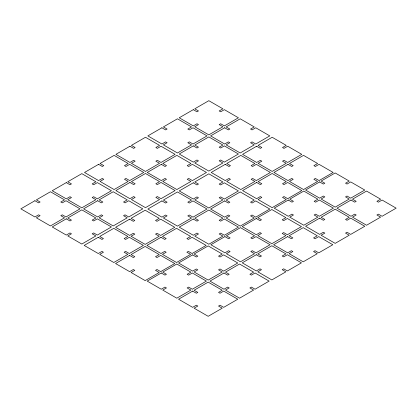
<?xml version="1.0" encoding="UTF-8"?>
<svg xmlns="http://www.w3.org/2000/svg" width="417" height="417" viewBox="0 0 417 417"><rect width="100%" height="100%" fill="white"/><g stroke="black" fill="none" stroke-linecap="round" stroke-linejoin="round"><path stroke-width="0.63" d="M34.908 200.723L20.85 208.844L34.908 216.96L38.609 214.823L40.089 215.678L36.388 217.815L50.447 225.931L64.505 217.815L60.809 215.678L62.289 214.823L65.985 216.96L80.043 208.844L65.985 200.723L62.289 202.86L60.809 202.005L64.505 199.868L50.447 191.752L36.388 199.868L40.089 202.005L38.609 202.86L34.908 200.723M66.282 182.61L52.224 190.731L66.282 198.846L69.983 196.709L71.463 197.564L67.763 199.701L81.821 207.817L95.879 199.701L92.183 197.564L93.658 196.709L97.359 198.846L111.417 190.731L97.359 182.61L93.658 184.747L92.183 183.892L95.879 181.755L81.821 173.639L67.763 181.755L71.463 183.892L69.983 184.747L66.282 182.61M98.574 164.345L84.515 172.461L98.574 180.577L102.274 178.445L103.755 179.3L100.054 181.431L114.112 189.547L128.17 181.431L124.475 179.3L125.955 178.445L129.651 180.577L143.714 172.461L129.651 164.345L125.955 166.482L124.475 165.627L128.17 163.49L114.112 155.374L100.054 163.49L103.755 165.627L102.274 166.482L98.574 164.345M129.948 146.231L115.89 154.347L129.948 162.463L133.648 160.331L135.129 161.186L131.428 163.318L145.486 171.434L159.544 163.318L155.849 161.186L157.329 160.331L161.025 162.463L175.083 154.347L161.025 146.231L157.329 148.369L155.849 147.514L159.544 145.377L145.486 137.261L131.428 145.377L135.129 147.514L133.648 148.369L129.948 146.231M161.916 127.774L147.853 135.895L161.916 144.011L165.612 141.874L167.092 142.729L163.396 144.866L177.454 152.982L191.512 144.866L187.812 142.729L189.292 141.874L192.993 144.011L207.051 135.895L192.993 127.774L189.292 129.911L187.812 129.056L191.512 126.924L177.454 118.803L163.396 126.924L167.092 129.056L165.612 129.911L161.916 127.774M193.29 109.661L179.227 117.782L193.29 125.898L196.986 123.76L198.466 124.615L194.765 126.752L208.828 134.868L222.887 126.752L219.186 124.615L220.666 123.76L224.367 125.898L238.425 117.782L224.367 109.661L220.666 111.798L219.186 110.943L222.887 108.811L208.828 100.69L194.765 108.811L198.466 110.943L196.986 111.798L193.29 109.661M66.282 218.836L52.224 226.957L66.282 235.073L69.983 232.936L71.463 233.791L67.763 235.928L81.821 244.044L95.879 235.928L92.183 233.791L93.658 232.936L97.359 235.073L111.417 226.957L97.359 218.836L93.658 220.974L92.183 220.119L95.879 217.982L81.821 209.866L67.763 217.982L71.463 220.119L69.983 220.974L66.282 218.836M97.656 200.723L83.598 208.844L97.656 216.96L101.357 214.823L102.837 215.678L99.137 217.815L113.195 225.931L127.253 217.815L123.552 215.678L125.032 214.823L128.733 216.96L142.791 208.844L128.733 200.723L125.032 202.86L123.552 202.005L127.253 199.868L113.195 191.752L99.137 199.868L102.837 202.005L101.357 202.86L97.656 200.723M129.948 182.458L115.89 190.574L129.948 198.69L133.648 196.558L135.129 197.408L131.428 199.545L145.486 207.661L159.544 199.545L155.849 197.408L157.329 196.558L161.025 198.69L175.083 190.574L161.025 182.458L157.329 184.595L155.849 183.741L159.544 181.603L145.486 173.488L131.428 181.603L135.129 183.741L133.648 184.595L129.948 182.458M161.322 164.345L147.264 172.461L161.322 180.577L165.023 178.445L166.503 179.3L162.802 181.431L176.86 189.547L190.918 181.431L187.223 179.3L188.698 178.445L192.399 180.577L206.457 172.461L192.399 164.345L188.698 166.482L187.223 165.627L190.918 163.49L176.86 155.374L162.802 163.49L166.503 165.627L165.023 166.482L161.322 164.345M193.29 145.887L179.227 154.009L193.29 162.124L196.986 159.987L198.466 160.842L194.765 162.979L208.828 171.095L222.887 162.979L219.186 160.842L220.666 159.987L224.367 162.124L238.425 154.009L224.367 145.887L220.666 148.025L219.186 147.17L222.887 145.038L208.828 136.917L194.765 145.038L198.466 147.17L196.986 148.025L193.29 145.887M224.664 127.774L210.601 135.895L224.664 144.011L228.36 141.874L229.84 142.729L226.139 144.866L240.202 152.982L254.261 144.866L250.56 142.729L252.04 141.874L255.741 144.011L269.799 135.895L255.741 127.774L252.04 129.911L250.56 129.056L254.261 126.924L240.202 118.803L226.139 126.924L229.84 129.056L228.36 129.911L224.664 127.774M98.25 237.294L84.187 245.41L98.25 253.526L101.946 251.394L103.426 252.243L99.726 254.38L113.789 262.496L127.847 254.38L124.146 252.243L125.626 251.394L129.327 253.526L143.385 245.41L129.327 237.294L125.626 239.431L124.146 238.576L127.847 236.439L113.789 228.323L99.726 236.439L103.426 238.576L101.946 239.431L98.25 237.294M129.624 219.18L115.561 227.296L129.624 235.412L133.32 233.28L134.8 234.13L131.1 236.267L145.163 244.383L159.221 236.267L155.52 234.13L157 233.28L160.701 235.412L174.759 227.296L160.701 219.18L157 221.318L155.52 220.463L159.221 218.326L145.163 210.21L131.1 218.326L134.8 220.463L133.32 221.318L129.624 219.18M161.916 200.916L147.853 209.032L161.916 217.148L165.612 215.01L167.092 215.865L163.396 218.002L177.454 226.118L191.512 218.002L187.812 215.865L189.292 215.01L192.993 217.148L207.051 209.032L192.993 200.916L189.292 203.048L187.812 202.193L191.512 200.061L177.454 191.94L163.396 200.061L167.092 202.193L165.612 203.048L161.916 200.916M193.29 182.802L179.227 190.918L193.29 199.034L196.986 196.897L198.466 197.752L194.765 199.889L208.828 208.005L222.887 199.889L219.186 197.752L220.666 196.897L224.367 199.034L238.425 190.918L224.367 182.802L220.666 184.934L219.186 184.079L222.887 181.948L208.828 173.826L194.765 181.948L198.466 184.079L196.986 184.934L193.29 182.802M225.253 164.345L211.195 172.461L225.253 180.577L228.954 178.445L230.434 179.3L226.733 181.431L240.791 189.547L254.85 181.431L251.154 179.3L252.629 178.445L256.33 180.577L270.388 172.461L256.33 164.345L252.629 166.482L251.154 165.627L254.85 163.49L240.791 155.374L226.733 163.49L230.434 165.627L228.954 166.482L225.253 164.345M256.627 146.231L242.569 154.347L256.627 162.463L260.328 160.331L261.808 161.186L258.107 163.318L272.165 171.434L286.224 163.318L282.523 161.186L284.003 160.331L287.704 162.463L301.762 154.347L287.704 146.231L284.003 148.369L282.523 147.514L286.224 145.377L272.165 137.261L258.107 145.377L261.808 147.514L260.328 148.369L256.627 146.231M129.624 255.407L115.561 263.523L129.624 271.639L133.32 269.507L134.8 270.357L131.1 272.494L145.163 280.61L159.221 272.494L155.52 270.357L157 269.507L160.701 271.639L174.759 263.523L160.701 255.407L157 257.544L155.52 256.69L159.221 254.552L145.163 246.437L131.1 254.552L134.8 256.69L133.32 257.544L129.624 255.407M160.993 237.294L146.935 245.41L160.993 253.526L164.694 251.394L166.174 252.243L162.474 254.38L176.537 262.496L190.595 254.38L186.894 252.243L188.375 251.394L192.075 253.526L206.134 245.41L192.075 237.294L188.375 239.431L186.894 238.576L190.595 236.439L176.537 228.323L162.474 236.439L166.174 238.576L164.694 239.431L160.993 237.294M193.29 219.029L179.227 227.145L193.29 235.261L196.986 233.124L198.466 233.979L194.765 236.116L208.828 244.232L222.887 236.116L219.186 233.979L220.666 233.124L224.367 235.261L238.425 227.145L224.367 219.029L220.666 221.161L219.186 220.306L222.887 218.174L208.828 210.053L194.765 218.174L198.466 220.306L196.986 221.161L193.29 219.029M224.664 200.916L210.601 209.032L224.664 217.148L228.36 215.01L229.84 215.865L226.139 218.002L240.202 226.118L254.261 218.002L250.56 215.865L252.04 215.01L255.741 217.148L269.799 209.032L255.741 200.916L252.04 203.048L250.56 202.193L254.261 200.061L240.202 191.94L226.139 200.061L229.84 202.193L228.36 203.048L224.664 200.916M256.627 182.458L242.569 190.574L256.627 198.69L260.328 196.558L261.808 197.408L258.107 199.545L272.165 207.661L286.224 199.545L282.523 197.408L284.003 196.558L287.704 198.69L301.762 190.574L287.704 182.458L284.003 184.595L282.523 183.741L286.224 181.603L272.165 173.488L258.107 181.603L261.808 183.741L260.328 184.595L256.627 182.458M288.001 164.345L273.943 172.461L288.001 180.577L291.702 178.445L293.182 179.3L289.481 181.431L303.54 189.547L317.598 181.431L313.897 179.3L315.377 178.445L319.078 180.577L333.136 172.461L319.078 164.345L315.377 166.482L313.897 165.627L317.598 163.49L303.54 155.374L289.481 163.49L293.182 165.627L291.702 166.482L288.001 164.345M161.259 272.989L147.201 281.105L161.259 289.226L164.96 287.089L166.44 287.944L162.739 290.076L176.798 298.197L190.861 290.076L187.16 287.944L188.64 287.089L192.336 289.226L206.399 281.105L192.336 272.989L188.64 275.126L187.16 274.271L190.861 272.134L176.798 264.018L162.739 272.134L166.44 274.271L164.96 275.126L161.259 272.989M192.633 254.876L178.575 262.991L192.633 271.113L196.334 268.975L197.814 269.83L194.113 271.962L208.172 280.083L222.235 271.962L218.534 269.83L220.014 268.975L223.71 271.113L237.773 262.991L223.71 254.876L220.014 257.013L218.534 256.158L222.235 254.021L208.172 245.905L194.113 254.021L197.814 256.158L196.334 257.013L192.633 254.876M224.925 236.611L210.866 244.727L224.925 252.843L228.625 250.706L230.106 251.56L226.405 253.698L240.463 261.813L254.526 253.698L250.825 251.56L252.306 250.706L256.007 252.843L270.065 244.727L256.007 236.611L252.306 238.748L250.825 237.893L254.526 235.756L240.463 227.64L226.405 235.756L230.106 237.893L228.625 238.748L224.925 236.611M256.299 218.498L242.241 226.613L256.299 234.729L260 232.592L261.48 233.447L257.779 235.584L271.837 243.7L285.9 235.584L282.2 233.447L283.68 232.592L287.376 234.729L301.439 226.613L287.376 218.498L283.68 220.635L282.2 219.78L285.9 217.643L271.837 209.527L257.779 217.643L261.48 219.78L260 220.635L256.299 218.498M288.267 200.04L274.209 208.156L288.267 216.277L291.968 214.14L293.448 214.995L289.747 217.132L303.805 225.248L317.863 217.132L314.163 214.995L315.643 214.14L319.344 216.277L333.402 208.156L319.344 200.04L315.643 202.177L314.163 201.322L317.863 199.185L303.805 191.069L289.747 199.185L293.448 201.322L291.968 202.177L288.267 200.04M319.641 181.927L305.583 190.043L319.641 198.164L323.342 196.026L324.817 196.881L321.121 199.018L335.179 207.134L349.238 199.018L345.537 196.881L347.017 196.026L350.718 198.164L364.776 190.043L350.718 181.927L347.017 184.064L345.537 183.209L349.238 181.072L335.179 172.956L321.121 181.072L324.817 183.209L323.342 184.064L319.641 181.927M192.633 291.102L178.575 299.218L192.633 307.339L196.334 305.202L197.814 306.057L194.113 308.189L208.172 316.31L222.235 308.189L218.534 306.057L220.014 305.202L223.71 307.339L237.773 299.218L223.71 291.102L220.014 293.24L218.534 292.385L222.235 290.248L208.172 282.132L194.113 290.248L197.814 292.385L196.334 293.24L192.633 291.102M224.007 272.989L209.949 281.105L224.007 289.226L227.708 287.089L229.188 287.944L225.488 290.076L239.546 298.197L253.604 290.076L249.908 287.944L251.388 287.089L255.084 289.226L269.147 281.105L255.084 272.989L251.388 275.126L249.908 274.271L253.604 272.134L239.546 264.018L225.488 272.134L229.188 274.271L227.708 275.126L224.007 272.989M256.299 254.724L242.241 262.84L256.299 270.956L260 268.819L261.48 269.674L257.779 271.811L271.837 279.927L285.9 271.811L282.2 269.674L283.68 268.819L287.376 270.956L301.439 262.84L287.376 254.724L283.68 256.862L282.2 256.007L285.9 253.87L271.837 245.754L257.779 253.87L261.48 256.007L260 256.862L256.299 254.724M287.673 236.611L273.615 244.727L287.673 252.843L291.374 250.706L292.854 251.56L289.153 253.698L303.211 261.813L317.274 253.698L313.574 251.56L315.054 250.706L318.75 252.843L332.813 244.727L318.75 236.611L315.054 238.748L313.574 237.893L317.274 235.756L303.211 227.64L289.153 235.756L292.854 237.893L291.374 238.748L287.673 236.611M319.641 218.154L305.583 226.269L319.641 234.39L323.342 232.253L324.817 233.108L321.121 235.245L335.179 243.361L349.238 235.245L345.537 233.108L347.017 232.253L350.718 234.39L364.776 226.269L350.718 218.154L347.017 220.291L345.537 219.436L349.238 217.299L335.179 209.183L321.121 217.299L324.817 219.436L323.342 220.291L319.641 218.154M351.015 200.04L336.957 208.156L351.015 216.277L354.711 214.14L356.191 214.995L352.495 217.132L366.553 225.248L380.612 217.132L376.911 214.995L378.391 214.14L382.092 216.277L396.15 208.156L382.092 200.04L378.391 202.177L376.911 201.322L380.612 199.185L366.553 191.069L352.495 199.185L356.191 201.322L354.711 202.177L351.015 200.04"/></g></svg>
